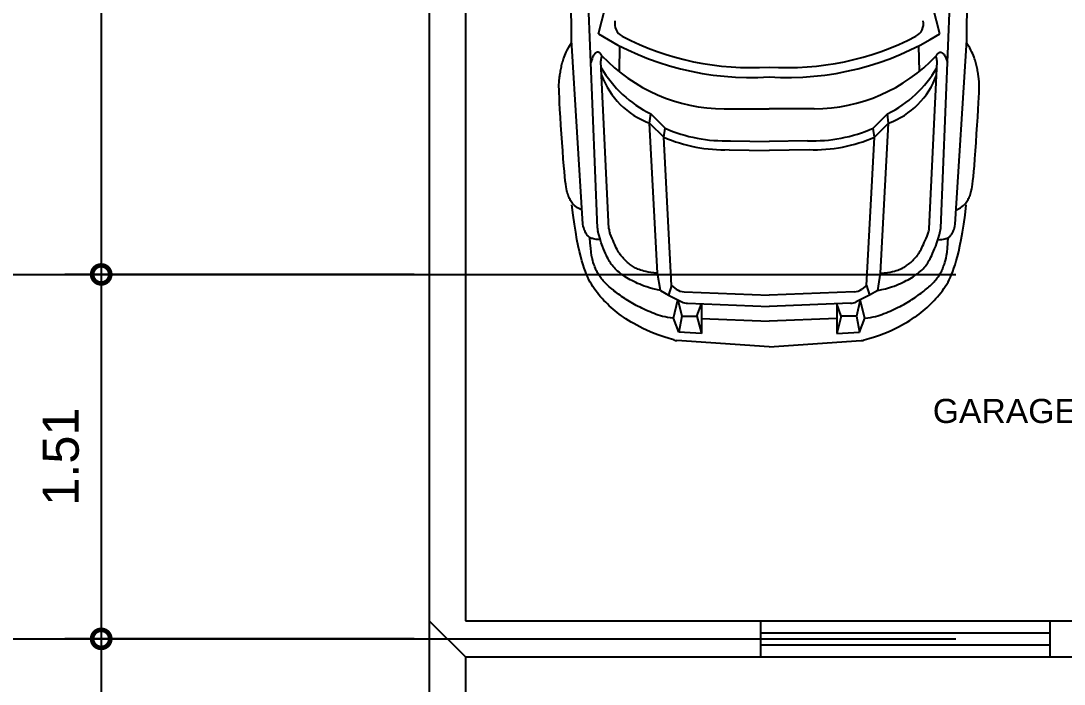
# Model space of a CAD drawing. Header units: inches. Extents: x -370 to 18, y -197 to 199.
# Drawn here: x -194.252 to -189.926, y 185.516 to 188.267 of the extents above; entities that cross this region are included whole.
import ezdxf
from ezdxf.enums import TextEntityAlignment as Align

# ---------------------------------------------------------------- set-up
doc = ezdxf.new("R2010")
doc.units = ezdxf.units.IN
doc.header["$MEASUREMENT"] = 0
doc.header["$PDMODE"] = 34
doc.header["$PDSIZE"] = 0.2
doc.linetypes.add('CENTER2', pattern=[28.575, 19.05, -3.175, 3.175, -3.175])
doc.layers.add('MUEBLES', color=7, linetype='Continuous')
doc.styles.get("Standard").update_dxf_attribs({"font": 'arial.ttf'})
doc.dimstyles.new('E100', dxfattribs={"dimtxt": 0.15, "dimasz": 0.15, "dimexe": 0.15, "dimexo": 0.0625, "dimgap": 0.09, "dimtad": 1, "dimzin": 0, "dimdsep": 46, "dimtxsty": 'Standard', "dimblk": 'DOTSMALL', "dimcen": 0.09, "dimdle": 0.15, "dimclrd": 1, "dimclre": 1, "dimclrt": 2, "dimazin": 0, "dimtfac": 1, "dimtofl": 0, "dimtmove": 1, "dimatfit": 1, "dimldrblk": 'OPEN90', "dimfxl": 1, "dimtolj": 1, "dimtzin": 0, "dimarcsym": 0})

# ---------------------------------------------------------------- blocks, each defined once
blk = doc.blocks.new('a4')
at = {"color": 1}
for p, q in [((172.9613, 151.8413), (173.2106, 151.8435)), ((172.0462, 151.7978), (172.0645, 151.8028)), ((172.0645, 151.8028), (172.085, 151.8079)), ((172.085, 151.8079), (172.1082, 151.8131)), ((172.1082, 151.8131), (172.1344, 151.8183)), ((172.1344, 151.8183), (172.1642, 151.8236)), ((172.1642, 151.8236), (172.1978, 151.8287)), ((172.1978, 151.8287), (172.2358, 151.8339)), ((172.198, 151.7936), (172.9613, 151.8413)), ((172.2358, 151.8339), (172.2785, 151.8389)), ((171.9394, 151.7523), (171.9485, 151.758)), ((171.9485, 151.758), (171.9578, 151.7634)), ((171.9578, 151.7634), (171.9676, 151.7686)), ((171.9676, 151.7686), (171.978, 151.7736)), ((171.978, 151.7736), (171.9892, 151.7785)), ((171.9892, 151.7785), (172.0014, 151.7833)), ((172.0014, 151.7833), (172.0149, 151.7881)), ((172.0149, 151.7881), (172.0298, 151.7929)), ((172.0298, 151.7929), (172.0462, 151.7978)), ((172.1815, 151.7334), (173.1717, 151.7733)), ((171.8817, 151.7062), (171.8894, 151.7133)), ((171.8894, 151.7133), (171.8972, 151.7203)), ((171.8972, 151.7203), (171.9053, 151.7271)), ((171.9053, 151.7271), (171.9135, 151.7337)), ((171.9135, 151.7337), (171.9219, 151.7401)), ((171.9219, 151.7401), (171.9305, 151.7463)), ((171.9305, 151.7463), (171.9394, 151.7523)), ((172.1073, 151.7124), (172.1208, 151.7172)), ((172.1208, 151.7172), (172.1364, 151.7222)), ((172.1364, 151.7222), (172.1544, 151.7275)), ((172.1544, 151.7275), (172.1686, 151.7314)), ((172.1792, 151.6854), (172.8726, 151.7186)), ((172.9871, 151.7293), (173.5299, 151.5915)), ((171.8454, 151.6685), (171.8524, 151.6764)), ((171.8524, 151.6764), (171.8596, 151.6841)), ((171.8596, 151.6841), (171.8668, 151.6916)), ((171.8668, 151.6916), (171.8742, 151.699)), ((171.8742, 151.699), (171.8817, 151.7062)), ((172.0225, 151.6687), (172.0274, 151.6726)), ((172.0274, 151.6726), (172.0323, 151.6762)), ((172.0323, 151.6762), (172.0374, 151.6796)), ((172.0374, 151.6796), (172.0428, 151.6828)), ((172.0428, 151.6828), (172.0485, 151.686)), ((172.0485, 151.686), (172.0546, 151.6892)), ((172.0546, 151.6892), (172.0612, 151.6925)), ((172.0612, 151.6925), (172.0685, 151.696)), ((172.0685, 151.696), (172.0764, 151.6997)), ((172.0764, 151.6997), (172.0854, 151.7036)), ((172.0854, 151.7036), (172.0956, 151.7079)), ((172.0956, 151.7079), (172.1073, 151.7124)), ((172.1296, 151.6688), (172.1386, 151.6726)), ((172.1386, 151.6726), (172.1483, 151.6766)), ((172.1483, 151.6766), (172.1605, 151.6814)), ((171.8116, 151.6248), (171.8182, 151.6342)), ((171.8182, 151.6342), (171.8249, 151.6432)), ((171.8249, 151.6432), (171.8317, 151.6519)), ((171.8317, 151.6519), (171.8385, 151.6604)), ((171.8385, 151.6604), (171.8454, 151.6685)), ((171.9844, 151.6255), (171.9889, 151.6319)), ((171.9889, 151.6319), (171.9935, 151.638)), ((171.9935, 151.638), (171.9982, 151.6439)), ((171.9982, 151.6439), (172.003, 151.6495)), ((172.003, 151.6495), (172.0078, 151.6548)), ((172.0078, 151.6548), (172.0127, 151.6598)), ((172.0127, 151.6598), (172.0176, 151.6644)), ((172.0176, 151.6644), (172.0225, 151.6687)), ((172.0551, 151.6249), (172.0593, 151.6287)), ((172.0593, 151.6287), (172.0635, 151.6323)), ((172.0635, 151.6323), (172.0679, 151.6357)), ((172.0679, 151.6357), (172.0724, 151.639)), ((172.0724, 151.639), (172.0772, 151.6423)), ((172.0772, 151.6423), (172.0823, 151.6455)), ((172.0823, 151.6455), (172.0877, 151.6486)), ((172.0877, 151.6486), (172.0935, 151.6518)), ((172.0935, 151.6518), (172.0997, 151.655)), ((172.0997, 151.655), (172.1063, 151.6583)), ((172.1063, 151.6583), (172.1135, 151.6617)), ((172.1135, 151.6617), (172.1213, 151.6652)), ((172.1213, 151.6652), (172.1296, 151.6688)), ((172.9374, 151.6415), (172.8308, 151.6439)), ((171.7853, 151.5826), (171.7918, 151.5939)), ((171.7918, 151.5939), (171.7984, 151.6047)), ((171.7984, 151.6047), (171.805, 151.615)), ((171.805, 151.615), (171.8116, 151.6248)), ((171.96, 151.5827), (171.9638, 151.5904)), ((171.9638, 151.5904), (171.9677, 151.5979)), ((171.9677, 151.5979), (171.9717, 151.6051)), ((171.9717, 151.6051), (171.9758, 151.6121)), ((171.9758, 151.6121), (171.98, 151.6189)), ((171.98, 151.6189), (171.9844, 151.6255)), ((172.0184, 151.5795), (172.0209, 151.5838)), ((172.0209, 151.5838), (172.0236, 151.5879)), ((172.0236, 151.5879), (172.0265, 151.592)), ((172.0265, 151.592), (172.0295, 151.5961)), ((172.0295, 151.5961), (172.0327, 151.6003)), ((172.0327, 151.6003), (172.0361, 151.6045)), ((172.0361, 151.6045), (172.0396, 151.6087)), ((172.0396, 151.6087), (172.0433, 151.6128)), ((172.0433, 151.6128), (172.0471, 151.617)), ((172.0471, 151.617), (172.0511, 151.621)), ((172.0511, 151.621), (172.0551, 151.6249)), ((171.7586, 151.5304), (171.7653, 151.5447)), ((171.7653, 151.5447), (171.772, 151.558)), ((171.772, 151.558), (171.7787, 151.5706)), ((171.7787, 151.5706), (171.7853, 151.5826)), ((171.9413, 151.5396), (171.945, 151.5493)), ((171.945, 151.5493), (171.9487, 151.5582)), ((171.9487, 151.5582), (171.9524, 151.5666)), ((171.9524, 151.5666), (171.9562, 151.5748)), ((171.9562, 151.5748), (171.96, 151.5827)), ((172.0013, 151.5331), (172.0031, 151.5413)), ((172.0031, 151.5413), (172.0051, 151.5485)), ((172.0051, 151.5485), (172.0071, 151.5548)), ((172.0071, 151.5548), (172.0092, 151.5604)), ((172.0092, 151.5604), (172.0113, 151.5656)), ((172.0113, 151.5656), (172.0136, 151.5705)), ((172.0136, 151.5705), (172.0159, 151.5751)), ((172.0159, 151.5751), (172.0184, 151.5795)), ((171.7378, 151.4792), (171.7448, 151.4979)), ((171.7448, 151.4979), (171.7518, 151.5149)), ((171.7518, 151.5149), (171.7586, 151.5304)), ((171.9265, 151.4892), (171.9302, 151.5041)), ((171.9302, 151.5041), (171.9339, 151.5173)), ((171.9339, 151.5173), (171.9376, 151.5291)), ((171.9376, 151.5291), (171.9413, 151.5396)), ((171.995, 151.4839), (172.617, 151.5169)), ((171.995, 151.4839), (171.9964, 151.4991)), ((171.9964, 151.4991), (171.9979, 151.5122)), ((171.9979, 151.5122), (171.9995, 151.5234)), ((171.9995, 151.5234), (172.0013, 151.5331)), ((172.617, 151.5169), (172.5589, 151.4587)), ((172.6552, 151.5126), (172.5958, 151.453)), ((172.617, 151.5169), (172.6552, 151.5126)), ((171.7232, 151.4355), (171.7306, 151.4585)), ((171.7306, 151.4585), (171.7378, 151.4792)), ((171.9229, 151.4725), (171.9028, 151.438)), ((171.9229, 151.4725), (171.9265, 151.4892)), ((171.9229, 151.4725), (171.995, 151.4839)), ((171.9438, 151.426), (172.5589, 151.4587)), ((172.5589, 151.4587), (172.5958, 151.453)), ((171.7175, 151.4163), (171.7232, 151.4355)), ((171.7494, 151.3965), (171.8087, 151.4183)), ((171.8087, 151.4183), (171.884, 151.3993)), ((171.9028, 151.438), (171.876, 151.383)), ((171.9438, 151.426), (171.9028, 151.438)), ((171.9438, 151.426), (171.929, 151.4064)), ((171.6892, 151.0215), (171.7153, 151.4036)), ((171.7443, 151.3018), (171.7494, 151.3965)), ((171.8165, 151.3837), (171.7494, 151.3965)), ((171.884, 151.3993), (171.8165, 151.3837)), ((171.8165, 151.3837), (171.8165, 151.3209)), ((171.9174, 151.3738), (171.9029, 151.0215)), ((171.8702, 151.3598), (171.8563, 151.0215)), ((171.8165, 151.3209), (171.7443, 151.3018)), ((171.8678, 151.3018), (171.7443, 151.3018)), ((171.8068, 151.3018), (171.7953, 151.0215)), ((171.8165, 151.3209), (171.8678, 151.3018)), ((172.6759, 151.2084), (172.6759, 151.0215)), ((172.5069, 151.1871), (172.5038, 151.0215)), ((172.5438, 151.1814), (172.5408, 151.0215)), ((171.6892, 151.0215), (171.7153, 150.6394)), ((171.8068, 150.7413), (171.7953, 151.0215)), ((171.8702, 150.6833), (171.8563, 151.0215)), ((171.9174, 150.6693), (171.9029, 151.0215)), ((172.5069, 150.8559), (172.5038, 151.0215)), ((172.5438, 150.8617), (172.5408, 151.0215)), ((172.6759, 150.8347), (172.6759, 151.0215)), ((171.8165, 150.7222), (171.7443, 150.7413)), ((171.7443, 150.7413), (171.7494, 150.6466)), ((171.8678, 150.7413), (171.7443, 150.7413)), ((171.8165, 150.7222), (171.8678, 150.7413)), ((171.8165, 150.6594), (171.8165, 150.7222)), ((171.8165, 150.6594), (171.7494, 150.6466)), ((171.7494, 150.6466), (171.8087, 150.6247)), ((171.8087, 150.6247), (171.884, 150.6438)), ((171.884, 150.6438), (171.8165, 150.6594)), ((171.9028, 150.6051), (171.876, 150.6601)), ((171.9438, 150.617), (171.929, 150.6367)), ((171.7175, 150.6268), (171.7232, 150.6076)), ((171.7232, 150.6076), (171.7306, 150.5846)), ((171.9438, 150.617), (171.9028, 150.6051)), ((171.9229, 150.5706), (171.9028, 150.6051)), ((171.9438, 150.617), (172.5589, 150.5843)), ((172.5589, 150.5843), (172.5958, 150.5901)), ((172.6552, 150.5305), (172.5958, 150.5901)), ((171.7306, 150.5846), (171.7378, 150.5639)), ((171.7378, 150.5639), (171.7448, 150.5452)), ((171.7448, 150.5452), (171.7518, 150.5282)), ((171.9229, 150.5706), (171.9265, 150.5538)), ((171.9229, 150.5706), (171.995, 150.5592)), ((171.9265, 150.5538), (171.9302, 150.539)), ((171.995, 150.5592), (172.617, 150.5261)), ((171.995, 150.5592), (171.9964, 150.544)), ((172.617, 150.5261), (172.5589, 150.5843)), ((171.7518, 150.5282), (171.7586, 150.5127)), ((171.7586, 150.5127), (171.7653, 150.4984)), ((171.9302, 150.539), (171.9339, 150.5258)), ((171.9339, 150.5258), (171.9376, 150.514)), ((171.9376, 150.514), (171.9413, 150.5034)), ((171.9413, 150.5034), (171.945, 150.4938)), ((171.9964, 150.544), (171.9979, 150.5309)), ((171.9979, 150.5309), (171.9995, 150.5197)), ((171.9995, 150.5197), (172.0013, 150.51)), ((172.0013, 150.51), (172.0031, 150.5018)), ((172.617, 150.5261), (172.6552, 150.5305)), ((171.7653, 150.4984), (171.772, 150.485)), ((171.772, 150.485), (171.7787, 150.4724)), ((171.7787, 150.4724), (171.7853, 150.4605)), ((171.7853, 150.4605), (171.7918, 150.4491)), ((171.945, 150.4938), (171.9487, 150.4849)), ((171.9487, 150.4849), (171.9524, 150.4765)), ((171.9524, 150.4765), (171.9562, 150.4683)), ((171.9562, 150.4683), (171.96, 150.4604)), ((171.96, 150.4604), (171.9638, 150.4527)), ((172.0031, 150.5018), (172.0051, 150.4946)), ((172.0051, 150.4946), (172.0071, 150.4883)), ((172.0071, 150.4883), (172.0092, 150.4827)), ((172.0092, 150.4827), (172.0113, 150.4775)), ((172.0113, 150.4775), (172.0136, 150.4726)), ((172.0136, 150.4726), (172.0159, 150.468)), ((172.0159, 150.468), (172.0184, 150.4636)), ((172.0184, 150.4636), (172.0209, 150.4593)), ((172.0209, 150.4593), (172.0236, 150.4552)), ((171.7918, 150.4491), (171.7984, 150.4384)), ((171.7984, 150.4384), (171.805, 150.4281)), ((171.805, 150.4281), (171.8116, 150.4183)), ((171.8116, 150.4183), (171.8182, 150.4089)), ((171.9638, 150.4527), (171.9677, 150.4452)), ((171.9677, 150.4452), (171.9717, 150.438)), ((171.9717, 150.438), (171.9758, 150.4309)), ((171.9758, 150.4309), (171.98, 150.4241)), ((171.98, 150.4241), (171.9844, 150.4176)), ((171.9844, 150.4176), (171.9889, 150.4112)), ((172.0236, 150.4552), (172.0265, 150.4511)), ((172.0265, 150.4511), (172.0295, 150.447)), ((172.0295, 150.447), (172.0327, 150.4428)), ((172.0327, 150.4428), (172.0361, 150.4386)), ((172.0361, 150.4386), (172.0396, 150.4344)), ((172.0396, 150.4344), (172.0433, 150.4302)), ((172.0433, 150.4302), (172.0471, 150.4261)), ((172.0471, 150.4261), (172.0511, 150.4221)), ((172.0511, 150.4221), (172.0551, 150.4182)), ((172.0551, 150.4182), (172.0593, 150.4144)), ((172.9871, 150.3138), (173.5299, 150.4516)), ((171.8182, 150.4089), (171.8249, 150.3999)), ((171.8249, 150.3999), (171.8317, 150.3911)), ((171.8317, 150.3911), (171.8385, 150.3827)), ((171.8385, 150.3827), (171.8454, 150.3746)), ((171.8454, 150.3746), (171.8524, 150.3667)), ((171.9889, 150.4112), (171.9935, 150.4051)), ((171.9935, 150.4051), (171.9982, 150.3992)), ((171.9982, 150.3992), (172.003, 150.3936)), ((172.003, 150.3936), (172.0078, 150.3883)), ((172.0078, 150.3883), (172.0127, 150.3833)), ((172.0127, 150.3833), (172.0176, 150.3787)), ((172.0176, 150.3787), (172.0225, 150.3744)), ((172.0225, 150.3744), (172.0274, 150.3705)), ((172.0593, 150.4144), (172.0635, 150.4108)), ((172.0635, 150.4108), (172.0679, 150.4074)), ((172.0679, 150.4074), (172.0724, 150.404)), ((172.0724, 150.404), (172.0772, 150.4008)), ((172.0772, 150.4008), (172.0823, 150.3976)), ((172.0823, 150.3976), (172.0877, 150.3945)), ((172.0877, 150.3945), (172.0935, 150.3913)), ((172.0935, 150.3913), (172.0997, 150.3881)), ((172.0997, 150.3881), (172.1063, 150.3848)), ((172.1063, 150.3848), (172.1135, 150.3814)), ((172.1135, 150.3814), (172.1213, 150.3779)), ((172.1213, 150.3779), (172.1296, 150.3742)), ((172.1296, 150.3742), (172.1386, 150.3705)), ((172.9374, 150.4015), (172.8308, 150.3992)), ((171.8524, 150.3667), (171.8596, 150.3589)), ((171.8596, 150.3589), (171.8668, 150.3514)), ((171.8668, 150.3514), (171.8742, 150.3441)), ((171.8742, 150.3441), (171.8817, 150.3369)), ((171.8817, 150.3369), (171.8894, 150.3298)), ((171.8894, 150.3298), (171.8972, 150.3228)), ((172.0274, 150.3705), (172.0323, 150.3669)), ((172.0323, 150.3669), (172.0374, 150.3635)), ((172.0374, 150.3635), (172.0428, 150.3602)), ((172.0428, 150.3602), (172.0485, 150.3571)), ((172.0485, 150.3571), (172.0546, 150.3539)), ((172.0546, 150.3539), (172.0612, 150.3506)), ((172.0612, 150.3506), (172.0685, 150.3471)), ((172.0685, 150.3471), (172.0764, 150.3434)), ((172.0764, 150.3434), (172.0854, 150.3394)), ((172.0854, 150.3394), (172.0956, 150.3352)), ((172.0956, 150.3352), (172.1073, 150.3307)), ((172.1073, 150.3307), (172.1208, 150.3259)), ((172.1386, 150.3705), (172.1483, 150.3665)), ((172.1483, 150.3665), (172.1605, 150.3617)), ((172.1792, 150.3576), (172.8726, 150.3245)), ((171.8972, 150.3228), (171.9053, 150.316)), ((171.9053, 150.316), (171.9135, 150.3094)), ((171.9135, 150.3094), (171.9219, 150.3029)), ((171.9219, 150.3029), (171.9305, 150.2967)), ((171.9305, 150.2967), (171.9394, 150.2908)), ((171.9394, 150.2908), (171.9485, 150.2851)), ((172.1208, 150.3259), (172.1364, 150.3209)), ((172.1364, 150.3209), (172.1544, 150.3155)), ((172.1544, 150.3155), (172.1686, 150.3117)), ((172.1815, 150.3097), (173.1717, 150.2698)), ((171.9485, 150.2851), (171.9578, 150.2796)), ((171.9578, 150.2796), (171.9676, 150.2745)), ((171.9676, 150.2745), (171.978, 150.2695)), ((171.978, 150.2695), (171.9892, 150.2646)), ((171.9892, 150.2646), (172.0014, 150.2598)), ((172.0014, 150.2598), (172.0149, 150.255)), ((172.0149, 150.255), (172.0298, 150.2502)), ((172.0298, 150.2502), (172.0462, 150.2453)), ((172.0462, 150.2453), (172.0645, 150.2403)), ((172.198, 150.2495), (172.9613, 150.2018)), ((172.0645, 150.2403), (172.085, 150.2352)), ((172.085, 150.2352), (172.1082, 150.23)), ((172.1082, 150.23), (172.1344, 150.2247)), ((172.1344, 150.2247), (172.1642, 150.2195)), ((172.1642, 150.2195), (172.1978, 150.2143)), ((172.1978, 150.2143), (172.2358, 150.2092)), ((172.2358, 150.2092), (172.2785, 150.2042)), ((172.9613, 150.2018), (173.2106, 150.1996))]:
    blk.add_line(p, q, dxfattribs=at)
for points in [[(172.2556, 151.7972), (172.261, 151.8072), (172.2661, 151.8155), (172.2709, 151.8223), (172.2755, 151.8279), (172.2799, 151.8325), (172.2841, 151.8362), (172.2882, 151.8393), (172.2923, 151.842), (172.2963, 151.8446), (172.3003, 151.8469), (172.3045, 151.8491), (172.3088, 151.8512), (172.3135, 151.8531), (172.3184, 151.855), (172.3238, 151.8567), (172.3297, 151.8584), (172.3362, 151.86), (172.3438, 151.8617), (172.353, 151.8633), (172.3642, 151.8649), (172.3781, 151.8667), (172.3951, 151.8685), (172.4157, 151.8704), (172.4404, 151.8726), (172.4695, 151.8749), (172.502, 151.8773), (172.5367, 151.8797), (172.5724, 151.8822), (172.6079, 151.8845), (172.642, 151.8867), (172.6735, 151.8886), (172.7011, 151.8901), (172.724, 151.8913), (172.7424, 151.8921), (172.7571, 151.8926), (172.7687, 151.8929), (172.7777, 151.8929), (172.7849, 151.8926), (172.7909, 151.8922), (172.7963, 151.8917), (172.8016, 151.8912), (172.807, 151.8905), (172.8124, 151.8897), (172.8179, 151.8889), (172.8233, 151.8881), (172.8287, 151.8871), (172.8342, 151.8861), (172.8395, 151.8851), (172.8449, 151.884), (172.8502, 151.8829), (172.8556, 151.8817), (172.8611, 151.8804), (172.8666, 151.8789), (172.8723, 151.8773), (172.8781, 151.8756), (172.8842, 151.8737), (172.8905, 151.8715), (172.8972, 151.8691), (172.9043, 151.8662), (172.9119, 151.8627), (172.9202, 151.8585), (172.9292, 151.8535), (172.9391, 151.8476), (172.95, 151.8406)], [(171.8087, 151.4183), (171.8098, 151.431), (171.8113, 151.4425), (171.8132, 151.4531), (171.8155, 151.4629), (171.818, 151.4721), (171.8209, 151.4809), (171.8239, 151.4894), (171.8272, 151.4979), (171.8306, 151.5064), (171.8341, 151.5149), (171.8377, 151.5235), (171.8415, 151.532), (171.8453, 151.5404), (171.8492, 151.5487), (171.8531, 151.5568), (171.8571, 151.5646), (171.8611, 151.5723), (171.8651, 151.5797), (171.8692, 151.5868), (171.8732, 151.5938), (171.8773, 151.6006), (171.8815, 151.6073), (171.8856, 151.6139), (171.8899, 151.6204), (171.8941, 151.6269), (171.8985, 151.6332), (171.9028, 151.6395), (171.9072, 151.6457), (171.9116, 151.6517), (171.916, 151.6576), (171.9204, 151.6633), (171.9249, 151.6688), (171.9293, 151.6742), (171.9336, 151.6793), (171.938, 151.6841), (171.9423, 151.6888), (171.9466, 151.6933), (171.9508, 151.6976), (171.955, 151.7016), (171.9591, 151.7055), (171.9632, 151.7092), (171.9672, 151.7127), (171.9712, 151.716), (171.9752, 151.7191), (171.9792, 151.7221), (171.9832, 151.7249), (171.9873, 151.7276), (171.9915, 151.7302), (171.9957, 151.7326), (172.0001, 151.7349), (172.0047, 151.7372), (172.0096, 151.7394), (172.0147, 151.7416), (172.0203, 151.7438), (172.0262, 151.746), (172.0326, 151.7483), (172.0396, 151.7506), (172.0476, 151.7529), (172.0571, 151.7552), (172.0684, 151.7574), (172.0822, 151.7595), (172.0988, 151.7614), (172.1187, 151.7632), (172.1424, 151.7646)], [(172.1336, 151.7213), (172.1342, 151.7304), (172.1349, 151.738), (172.1358, 151.7443), (172.1368, 151.7496), (172.1378, 151.7539), (172.139, 151.7575), (172.1403, 151.7606), (172.1416, 151.7632), (172.143, 151.7656), (172.1445, 151.7679), (172.1461, 151.77), (172.1478, 151.772), (172.1498, 151.7739), (172.152, 151.7757), (172.1544, 151.7775), (172.1571, 151.7793), (172.1601, 151.7811), (172.1636, 151.7829), (172.1676, 151.7848), (172.1721, 151.7866), (172.1773, 151.7884), (172.1833, 151.7902), (172.1902, 151.7919), (172.198, 151.7936)], [(172.896, 151.7145), (172.899, 151.7164), (172.9015, 151.7182), (172.9036, 151.7198), (172.9053, 151.7212), (172.9067, 151.7225), (172.9079, 151.7238), (172.9088, 151.7249), (172.9095, 151.726), (172.9102, 151.727), (172.9106, 151.728), (172.911, 151.7289), (172.9112, 151.7299), (172.9114, 151.7308), (172.9114, 151.7318), (172.9113, 151.7328), (172.9112, 151.7337), (172.9109, 151.7348), (172.9106, 151.7358), (172.9102, 151.7369), (172.9095, 151.7381), (172.9088, 151.7394), (172.9078, 151.7407), (172.9066, 151.7421), (172.9052, 151.7437), (172.9034, 151.7453), (172.9013, 151.7471), (172.8984, 151.749), (172.8948, 151.7511), (172.8901, 151.7533), (172.8842, 151.7557), (172.8769, 151.7583), (172.868, 151.7611)], [(172.8726, 151.7186), (172.888, 151.7164), (172.896, 151.7145)], [(171.8087, 150.6247), (171.8098, 150.6121), (171.8113, 150.6006), (171.8132, 150.59), (171.8155, 150.5802), (171.818, 150.571), (171.8209, 150.5622), (171.8239, 150.5536), (171.8272, 150.5452), (171.8306, 150.5367), (171.8341, 150.5281), (171.8377, 150.5196), (171.8415, 150.5111), (171.8453, 150.5027), (171.8492, 150.4944), (171.8531, 150.4863), (171.8571, 150.4784), (171.8611, 150.4708), (171.8651, 150.4634), (171.8692, 150.4563), (171.8732, 150.4493), (171.8773, 150.4424), (171.8815, 150.4358), (171.8856, 150.4292), (171.8899, 150.4227), (171.8941, 150.4162), (171.8985, 150.4098), (171.9028, 150.4036), (171.9072, 150.3974), (171.9116, 150.3913), (171.916, 150.3855), (171.9204, 150.3798), (171.9249, 150.3742), (171.9293, 150.3689), (171.9336, 150.3638), (171.938, 150.3589), (171.9423, 150.3543), (171.9466, 150.3498), (171.9508, 150.3455), (171.955, 150.3414), (171.9591, 150.3376), (171.9632, 150.3339), (171.9672, 150.3304), (171.9712, 150.3271), (171.9752, 150.324), (171.9792, 150.321), (171.9832, 150.3182), (171.9873, 150.3155), (171.9915, 150.3129), (171.9957, 150.3105), (172.0001, 150.3081), (172.0047, 150.3059), (172.0096, 150.3037), (172.0147, 150.3015), (172.0203, 150.2993), (172.0262, 150.2971), (172.0326, 150.2948), (172.0396, 150.2925), (172.0476, 150.2902), (172.0571, 150.2879), (172.0684, 150.2857), (172.0822, 150.2836), (172.0988, 150.2816), (172.1187, 150.2799), (172.1424, 150.2785)], [(172.1336, 150.3218), (172.1342, 150.3127), (172.1349, 150.3051), (172.1358, 150.2987), (172.1368, 150.2935), (172.1378, 150.2892), (172.139, 150.2856), (172.1403, 150.2825), (172.1416, 150.2799), (172.143, 150.2774), (172.1445, 150.2752), (172.1461, 150.2731), (172.1478, 150.2711), (172.1498, 150.2692), (172.152, 150.2674), (172.1544, 150.2656), (172.1571, 150.2638), (172.1601, 150.262), (172.1636, 150.2602), (172.1676, 150.2583), (172.1721, 150.2565), (172.1773, 150.2547), (172.1833, 150.2529), (172.1902, 150.2512), (172.198, 150.2495)], [(172.896, 150.3286), (172.899, 150.3266), (172.9015, 150.3249), (172.9036, 150.3233), (172.9053, 150.3219), (172.9067, 150.3205), (172.9079, 150.3193), (172.9088, 150.3182), (172.9095, 150.3171), (172.9102, 150.3161), (172.9106, 150.3151), (172.911, 150.3141), (172.9112, 150.3132), (172.9114, 150.3122), (172.9114, 150.3113), (172.9113, 150.3103), (172.9112, 150.3093), (172.9109, 150.3083), (172.9106, 150.3073), (172.9102, 150.3061), (172.9095, 150.305), (172.9088, 150.3037), (172.9078, 150.3024), (172.9066, 150.301), (172.9052, 150.2994), (172.9034, 150.2978), (172.9013, 150.296), (172.8984, 150.2941), (172.8948, 150.292), (172.8901, 150.2898), (172.8842, 150.2874), (172.8769, 150.2848), (172.868, 150.282)], [(172.8726, 150.3245), (172.888, 150.3267), (172.896, 150.3286)], [(172.2556, 150.2459), (172.261, 150.2359), (172.2661, 150.2276), (172.2709, 150.2207), (172.2755, 150.2152), (172.2799, 150.2106), (172.2841, 150.2069), (172.2882, 150.2038), (172.2923, 150.201), (172.2963, 150.1985), (172.3003, 150.1962), (172.3045, 150.194), (172.3088, 150.1919), (172.3135, 150.19), (172.3184, 150.1881), (172.3238, 150.1864), (172.3297, 150.1847), (172.3362, 150.183), (172.3438, 150.1814), (172.353, 150.1798), (172.3642, 150.1781), (172.3781, 150.1764), (172.3951, 150.1746), (172.4157, 150.1726), (172.4404, 150.1705), (172.4695, 150.1682), (172.502, 150.1658), (172.5367, 150.1633), (172.5724, 150.1609), (172.6079, 150.1586), (172.642, 150.1564), (172.6735, 150.1545), (172.7011, 150.153), (172.724, 150.1518), (172.7424, 150.1509), (172.7571, 150.1504), (172.7687, 150.1502), (172.7777, 150.1502), (172.7849, 150.1504), (172.7909, 150.1508), (172.7963, 150.1513), (172.8016, 150.1519), (172.807, 150.1526), (172.8124, 150.1533), (172.8179, 150.1542), (172.8233, 150.155), (172.8287, 150.156), (172.8342, 150.1569), (172.8395, 150.158), (172.8449, 150.159), (172.8502, 150.1602), (172.8556, 150.1614), (172.8611, 150.1627), (172.8666, 150.1642), (172.8723, 150.1657), (172.8781, 150.1675), (172.8842, 150.1694), (172.8905, 150.1715), (172.8972, 150.174), (172.9043, 150.1769), (172.9119, 150.1804), (172.9202, 150.1846), (172.9292, 150.1895), (172.9391, 150.1955), (172.95, 150.2025)]]:
    blk.add_lwpolyline(points, dxfattribs=at)
for centre, radius, start, end in [((172.1839, 151.6751), 0.0584, 92.3081, 105.2022), ((172.9293, 151.4034), 0.3323, 109.8795, 160.013), ((173.0984, 151.2903), 0.4958, 120.5374, 153.3626), ((173.3784, 151.2038), 0.7025, 133.3678, 179.6227), ((174.0007, 151.0973), 1.1944, 148.0584, 183.6387), ((172.182, 151.6271), 0.0584, 92.7359, 111.6043), ((174.0007, 151.0973), 1.1536, 152.4759, 183.7678), ((173.0294, 151.6035), 0.0584, 78.3608, 152.4759), ((173.1332, 151.208), 0.6266, 156.4155, 181.9098), ((171.7735, 151.3997), 0.0584, 163.5098, 176.1031), ((173.1701, 151.2023), 0.6266, 156.4155, 181.9098), ((171.9285, 151.3574), 0.0584, 154.0545, 177.6524), ((171.9757, 151.3714), 0.0584, 143.1073, 177.6524), ((174.0007, 150.9457), 1.1944, 176.3613, 211.9416), ((174.0007, 150.9457), 1.1536, 176.2322, 207.5241), ((173.1332, 150.8351), 0.6266, 178.0902, 203.5845), ((173.1701, 150.8408), 0.6266, 178.0902, 203.5845), ((173.3784, 150.8393), 0.7025, 180.3773, 226.6322), ((171.9285, 150.6857), 0.0584, 182.3476, 205.9455), ((171.7735, 150.6434), 0.0584, 183.8969, 196.4902), ((171.9757, 150.6717), 0.0584, 182.3476, 216.8927), ((172.9293, 150.6397), 0.3323, 199.987, 250.1205), ((173.0984, 150.7528), 0.4958, 206.6374, 239.4626), ((173.0294, 150.4396), 0.0584, 207.5241, 281.6392), ((172.182, 150.416), 0.0584, 248.3957, 267.2641), ((172.1839, 150.368), 0.0584, 254.7978, 267.6919)]:
    blk.add_arc(centre, radius, start, end, dxfattribs=at)
blk = doc.blocks.new('EJE NORTE NUEVO')
at = {"color": 2, "linetype": 'CENTER2'}
blk.add_line((0, 2.5579), (0, -2.5579), dxfattribs=at)
at = {"color": 4}
blk.add_attdef('A', text='', height=0.3581, dxfattribs=at).set_placement((0, 2.9051), align=Align.MIDDLE_CENTER)
blk = doc.blocks.new('_DotSmall')
at = {"color": 0, "linetype": 'ByBlock', "const_width": 0.5}
blk.add_lwpolyline([(-0.0625, 0, 1), (0.0625, 0, 1)], format="xyb", close=True, dxfattribs=at)
blk = doc.blocks.new('*D737')
at = {"color": 1, "lineweight": -2, "transparency": 16777216}
for p, q in [((-193.918, 191.7038), (-193.918, 187.0654)), ((-192.6205, 191.5538), (-194.068, 191.5538)), ((-192.6205, 187.2154), (-194.068, 187.2154))]:
    blk.add_line(p, q, dxfattribs=at)
at = {"layer": 'DEFPOINTS', "color": 0, "transparency": 16777216}
for p in [(-192.558, 191.5538), (-193.918, 187.2154), (-192.558, 187.2154)]:
    blk.add_point(p, dxfattribs=at)
at = {"color": 1, "lineweight": -2, "transparency": 16777216, "xscale": 0.15, "yscale": 0.15, "zscale": 0.15}
for p, rotation in [((-193.918, 191.5538), 90), ((-193.918, 187.2154), 270)]:
    blk.add_blockref('_DotSmall', p, dxfattribs=dict(at, rotation=rotation))
at = {"color": 2, "transparency": 16777216, "insert": (-194.0847, 189.3846), "char_height": 0.15, "attachment_point": 5, "rotation": 90}
blk.add_mtext('\\A1;4.34', dxfattribs=at)
blk = doc.blocks.new('_Open90')
at = {"color": 0, "linetype": 'ByBlock', "lineweight": -2}
for p, q in [((-0.5, 0.5), (0, 0)), ((0, 0), (-1, 0)), ((0, 0), (-0.5, -0.5))]:
    blk.add_line(p, q, dxfattribs=at)
blk = doc.blocks.new('*D738')
at = {"color": 1, "lineweight": -2, "transparency": 16777216}
for p, q in [((-193.9188, 187.3654), (-193.9188, 185.5538)), ((-193.0698, 187.2154), (-194.0688, 187.2154)), ((-192.6205, 185.7038), (-194.0688, 185.7038))]:
    blk.add_line(p, q, dxfattribs=at)
at = {"layer": 'DEFPOINTS', "color": 0, "transparency": 16777216}
for p in [(-193.0073, 187.2154), (-193.9188, 185.7038), (-192.558, 185.7038)]:
    blk.add_point(p, dxfattribs=at)
at = {"color": 1, "lineweight": -2, "transparency": 16777216, "xscale": 0.15, "yscale": 0.15, "zscale": 0.15}
for p, rotation in [((-193.9188, 187.2154), 90), ((-193.9188, 185.7038), 270)]:
    blk.add_blockref('_DotSmall', p, dxfattribs=dict(at, rotation=rotation))
at = {"color": 2, "transparency": 16777216, "insert": (-194.0854, 186.4596), "char_height": 0.15, "attachment_point": 5, "rotation": 90}
blk.add_mtext('\\A1;1.51', dxfattribs=at)
blk = doc.blocks.new('*D739')
at = {"color": 1, "lineweight": -2, "transparency": 16777216}
for p, q in [((-193.918, 185.8538), (-193.918, 182.5538)), ((-192.6205, 185.7038), (-194.068, 185.7038)), ((-192.6205, 182.7038), (-194.068, 182.7038))]:
    blk.add_line(p, q, dxfattribs=at)
at = {"layer": 'DEFPOINTS', "color": 0, "transparency": 16777216}
for p in [(-192.558, 185.7038), (-193.918, 182.7038), (-192.558, 182.7038)]:
    blk.add_point(p, dxfattribs=at)
at = {"color": 1, "lineweight": -2, "transparency": 16777216, "xscale": 0.15, "yscale": 0.15, "zscale": 0.15}
for p, rotation in [((-193.918, 185.7038), 90), ((-193.918, 182.7038), 270)]:
    blk.add_blockref('_DotSmall', p, dxfattribs=dict(at, rotation=rotation))
at = {"color": 2, "transparency": 16777216, "insert": (-194.0847, 184.2038), "char_height": 0.15, "attachment_point": 5, "rotation": 90}
blk.add_mtext('\\A1;3.00', dxfattribs=at)
blk = doc.blocks.new('*D740')
at = {"color": 1, "lineweight": -2, "transparency": 16777216}
for p, q in [((-194.7172, 191.7788), (-194.7172, 182.4788)), ((-192.6205, 191.6288), (-194.8672, 191.6288)), ((-192.6205, 182.6288), (-194.8672, 182.6288))]:
    blk.add_line(p, q, dxfattribs=at)
at = {"layer": 'DEFPOINTS', "color": 0, "transparency": 16777216}
for p in [(-192.558, 191.6288), (-194.7172, 182.6288), (-192.558, 182.6288)]:
    blk.add_point(p, dxfattribs=at)
at = {"color": 1, "lineweight": -2, "transparency": 16777216, "xscale": 0.15, "yscale": 0.15, "zscale": 0.15}
for p, rotation in [((-194.7172, 191.6288), 90), ((-194.7172, 182.6288), 270)]:
    blk.add_blockref('_DotSmall', p, dxfattribs=dict(at, rotation=rotation))
at = {"color": 2, "transparency": 16777216, "insert": (-194.8838, 187.1288), "char_height": 0.15, "attachment_point": 5, "rotation": 90}
blk.add_mtext('\\A1;9.00', dxfattribs=at)

msp = doc.modelspace()

# ---------------------------------------------------------------- linework, layer by layer
at = {"color": 4}
for p, q in [((-192.55801, 191.62879), (-192.55801, 182.62879)), ((-192.40801, 191.62879), (-192.40801, 185.77879)), ((-192.40801, 185.77879), (-191.18301, 185.77879)), ((-191.18301, 185.62879), (-191.18301, 185.77879)), ((-189.98301, 185.77879), (-189.83301, 185.77879)), ((-189.98301, 185.62879), (-189.98301, 185.77879)), ((-192.40801, 185.62879), (-192.40801, 182.77879)), ((-192.40801, 185.62879), (-191.18301, 185.62879)), ((-189.98301, 185.62879), (-189.83301, 185.62879))]:
    msp.add_line(p, q, dxfattribs=at)
msp.add_line((-192.40801, 185.62879), (-192.55801, 185.77879))
at = {"color": 1}
for p, q in [((-191.18301, 185.77879), (-189.98301, 185.77879)), ((-191.18301, 185.62879), (-189.98301, 185.62879))]:
    msp.add_line(p, q, dxfattribs=at)
at = {"color": 2}
for p, q in [((-191.18301, 185.72879), (-189.98301, 185.72879)), ((-191.18301, 185.67879), (-189.98301, 185.67879))]:
    msp.add_line(p, q, dxfattribs=at)

# ---------------------------------------------------------------- block references
at = {"rotation": 90}
for p in [(-192.93229, 187.21539), (-192.93229, 185.70379)]:
    msp.add_blockref('EJE NORTE NUEVO', p, dxfattribs=at)
at = {"layer": 'MUEBLES', "rotation": 90}
msp.add_blockref('a4', (-40.12738, 15.22591), dxfattribs=at)

# ---------------------------------------------------------------- texts
at = {"color": 2, "insert": (-190.47019, 186.69911), "char_height": 0.1, "attachment_point": 1}
msp.add_mtext('GARAGE 2 VEHICULOS', dxfattribs=at)

# ---------------------------------------------------------------- dimensions: what is measured, and where the dimension line sits
for base, p1, p2, picture, middle in [((-194.71724, 182.62879), (-192.55801, 191.62879), (-192.55801, 182.62879), '*D740', (-194.88382, 187.12879)), ((-193.91802, 187.21539), (-192.55801, 191.55379), (-192.55801, 187.21539), '*D737', (-194.08465, 189.38459)), ((-193.9188, 185.70379), (-193.00729, 187.21539), (-192.55801, 185.70379), '*D738', (-194.08539, 186.45959)), ((-193.91802, 182.70379), (-192.55801, 185.70379), (-192.55801, 182.70379), '*D739', (-194.08465, 184.20379))]:
    dim = msp.add_linear_dim(base=base, p1=p1, p2=p2, angle=90, dimstyle='E100')
    dim.commit()
    dim.dimension.update_dxf_attribs({"geometry": picture, "text_midpoint": middle})

doc.saveas('drawing.dxf')
